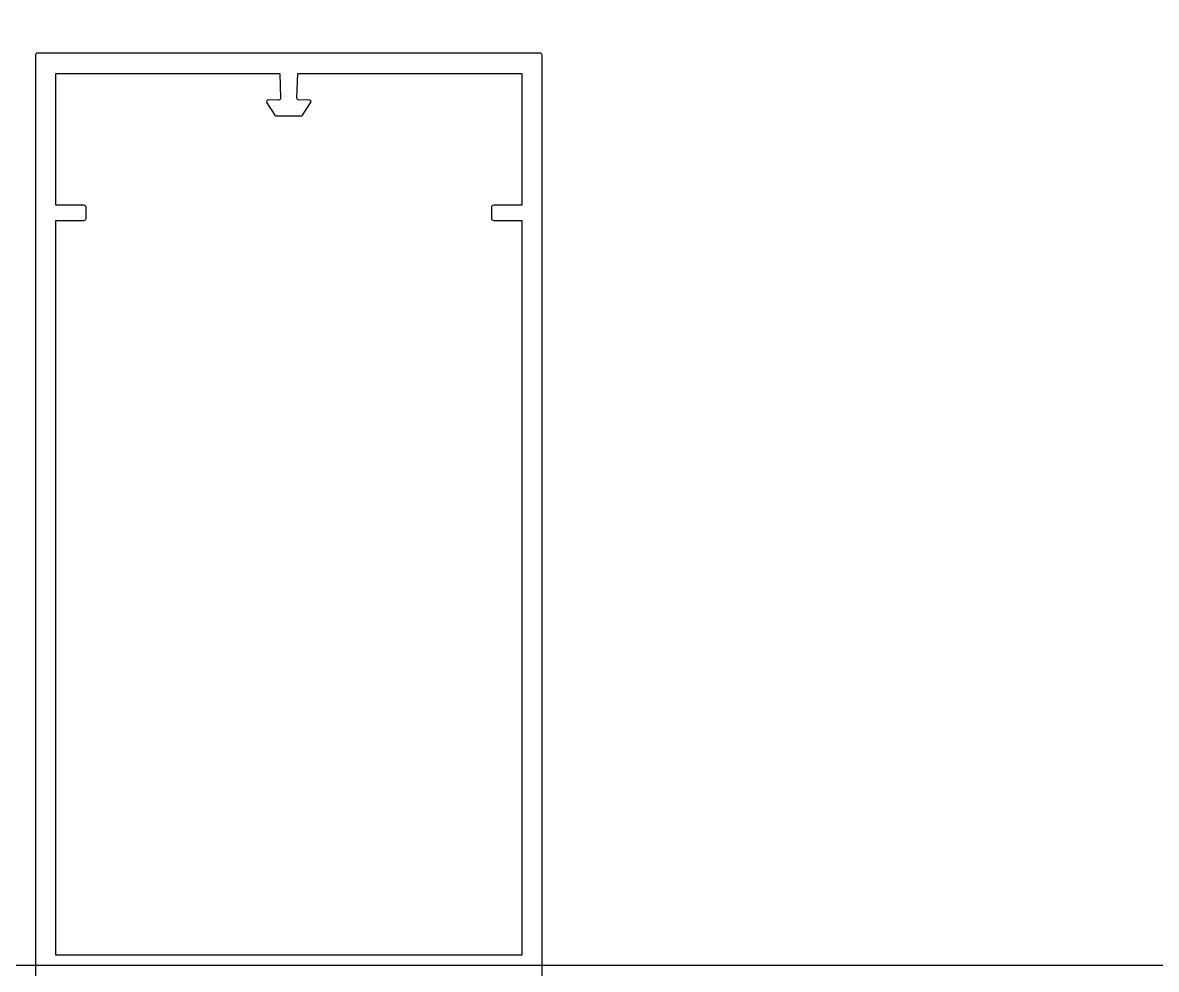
# Model space of a CAD drawing. Header units: inches. Extents: x 21 to 38546, y 13 to 15001.
# Drawn here: x 4546.69 to 4557.88, y 967.04 to 976.38 of the extents above; entities that cross this region are included whole.
import ezdxf

# ---------------------------------------------------------------- set-up
doc = ezdxf.new("R2010")
doc.units = ezdxf.units.IN
doc.header["$MEASUREMENT"] = 0
doc.set_wipeout_variables(frame=1)
doc.linetypes.add('HIDDEN', pattern=[9.525, 6.35, -3.175])
for name, color, linetype, lineweight in [('Z_MİM_-KM-GLAZ', 8, 'Continuous', 25), ('Z_MİM_-KM-IZO-THERMAL', 8, 'Continuous', 25), ('Z_MİM_-KM-IZO-THERMAL-ROCKWOOL', 8, 'BATTING', 25), ('Z_MİM_-KM-STRS', 8, 'Continuous', 25), ('Z_MİM_-KM-STRS-HID', 8, 'HIDDEN', 25), ('Z_MİM_-KM-WALL-PLASTER', 8, 'Continuous', 25), ('Z_MİM_ALUMINIUM', 8, 'Continuous', 25)]:
    doc.layers.add(name, color=color, linetype=linetype, lineweight=lineweight)
doc.linetypes.add('BATTING', pattern='A,0.00254,-2.54,[134,ltypeshp.shx,S=2.54,R=0,X=-2.54,Y=0],-5.08,[134,ltypeshp.shx,S=2.54,R=180,X=2.54,Y=0],-2.54', length=10.16254)

# ---------------------------------------------------------------- blocks, each defined once
blk = doc.blocks.new('-KM-AL5 140_164')
blk.add_wipeout([(151.488, -34.02), (151.726, -15.48), (149.45, -15.45), (149.45, 7.15), (9.45, 7.15), (9.45, -15.45), (7.398, -15.45), (7.567, -34.061)])
at = {"layer": 'Z_MİM_ALUMINIUM', "elevation": 0.002}
blk.add_lwpolyline([(84.512, -30.93), (84.512, -21.47, 0.41421), (84.492, -21.45), (79.532, -21.45, 0.41421), (79.512, -21.47), (79.512, -30.93, 0.414213)], format="xyb", dxfattribs=at)
blk.add_lwpolyline([(84.312, -30.35), (79.712, -30.35), (79.712, -23.1), (79.992, -23.1, 0.414214), (80.012, -23.08), (80.012, -22.97, 0.41421), (79.992, -22.95), (79.712, -22.95), (79.712, -21.65), (81.923, -21.65), (81.932, -21.893, -0.434811), (81.911, -21.913), (81.813, -21.91, 0.612799), (81.795, -21.941), (81.876, -22.061, 0.249329), (81.893, -22.07), (82.131, -22.07, 0.249329), (82.147, -22.061), (82.228, -21.941, 0.612799), (82.211, -21.91), (82.113, -21.913, -0.434811), (82.092, -21.893), (82.1, -21.65), (84.312, -21.65), (84.312, -22.95), (84.032, -22.95, 0.41421), (84.012, -22.97), (84.012, -23.08, 0.414214), (84.032, -23.1), (84.312, -23.1)], format="xyb", close=True, dxfattribs=at)
blk.add_lwpolyline([(16.713, -30.45), (142.175, -30.45)], dxfattribs=at)

msp = doc.modelspace()

# ---------------------------------------------------------------- linework, layer by layer
at = {"layer": 'Z_MİM_-KM-IZO-THERMAL'}
msp.add_lwpolyline([(4654.257, 1293.058), (4654.257, 969.583), (3319.258, 969.583), (3319.258, 1624.583), (3029.258, 1624.583), (3029.258, 2594.584), (6844.258, 2594.584), (6844.258, 969.583), (5329.257, 969.583), (5329.257, 1293.058)], dxfattribs=at)
at = {"layer": 'Z_MİM_-KM-IZO-THERMAL-ROCKWOOL', "ltscale": 0.45}
msp.add_lwpolyline([(4649.257, 1293.058), (4649.257, 974.583), (3324.258, 974.583), (3324.258, 1629.583), (3034.258, 1629.583), (3034.258, 2589.584), (6839.258, 2589.584), (6839.258, 974.583), (5334.257, 974.583), (5334.257, 1293.058)], dxfattribs=at)
at = {"layer": 'Z_MİM_-KM-STRS'}
msp.add_lwpolyline([(5436.757, 982.083), (5436.757, 667.083), (4546.757, 667.083), (4546.757, 982.083)], dxfattribs=at)
at = {"layer": 'Z_MİM_-KM-STRS-HID'}
msp.add_lwpolyline([(5431.757, 982.083), (5431.757, 672.083), (4551.757, 672.083), (4551.757, 982.083)], dxfattribs=at)
at = {"layer": 'Z_MİM_-KM-WALL-PLASTER'}
msp.add_lwpolyline([(4656.757, 1293.058), (4656.757, 967.083), (3316.758, 967.083), (3316.758, 1622.083), (3026.758, 1622.083), (3026.758, 2597.084), (6846.758, 2597.084), (6846.758, 967.083), (5326.757, 967.083), (5326.757, 1293.058)], dxfattribs=at)

# ---------------------------------------------------------------- next in the draw order: block references
at = {"layer": 'Z_MİM_-KM-GLAZ'}
msp.add_blockref('-KM-AL5 140_164', (4467.307, 997.533), dxfattribs=at)

doc.saveas('drawing.dxf')
